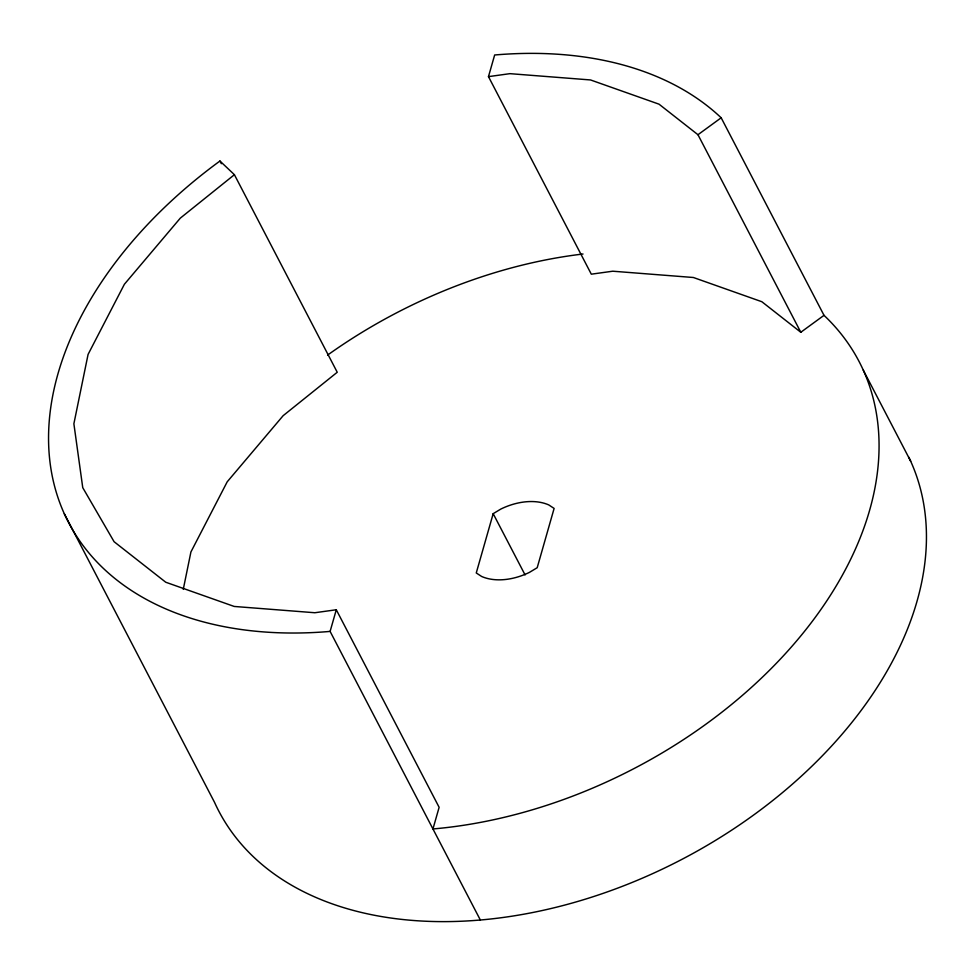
<?xml version="1.0" encoding="UTF-8"?>
<svg xmlns="http://www.w3.org/2000/svg" width="975" height="975" viewBox="0 0 975 975"><rect width="100%" height="100%" fill="white"/><g stroke="black" fill="none" stroke-linecap="round" stroke-linejoin="round"><path stroke-width="1.46" d="M183.263 589.363L190.917 551.96L227.212 481.808L283.14 415.691L337.24 372.255L234.402 174.696L219.948 161.021A387.77 256.937 -27.5 0 0 53.467 481.735A387.77 256.937 -27.5 0 0 330.111 631.41L480.346 920.01M330.111 631.41L336.29 609.765L314.827 612.739L234.219 606.45L165.75 582.233L114.087 541.71L82.753 487.671L73.881 423.784L88.079 354.413L124.386 284.261L180.302 218.144L234.402 174.696M824.009 315.339L800.804 332.268L761.853 301.726L693.383 277.497L612.775 271.208L591.313 274.182L488.475 76.635L494.654 54.99A387.77 256.937 -27.5 0 1 721.171 117.792L824.009 315.339A387.77 256.937 -27.5 0 1 811.176 622.806A387.77 256.937 -27.5 0 1 432.949 828.957L439.128 807.312L336.29 609.765M493.179 513.679L476.263 572.959L481.626 576.469A52.382 34.71 -27.5 0 0 529.498 572.349L537.201 567.706L554.117 508.426L548.754 504.916A52.382 34.71 -27.5 0 0 500.882 509.035L493.179 513.679L525.086 574.945M488.475 76.635L509.937 73.661L590.545 79.95L659.015 104.167L697.966 134.721L721.171 117.792M863.289 370.171L910.687 461.224M697.966 134.721L800.804 332.268M219.948 161.021L221.349 163.702M64.313 513.776L214.549 802.376A387.77 256.937 -27.5 0 0 671.58 864.63A387.77 256.937 -27.5 0 0 908.797 457.202M327.588 355.095A387.77 256.937 -27.5 0 1 583.026 254.012"/></g></svg>
